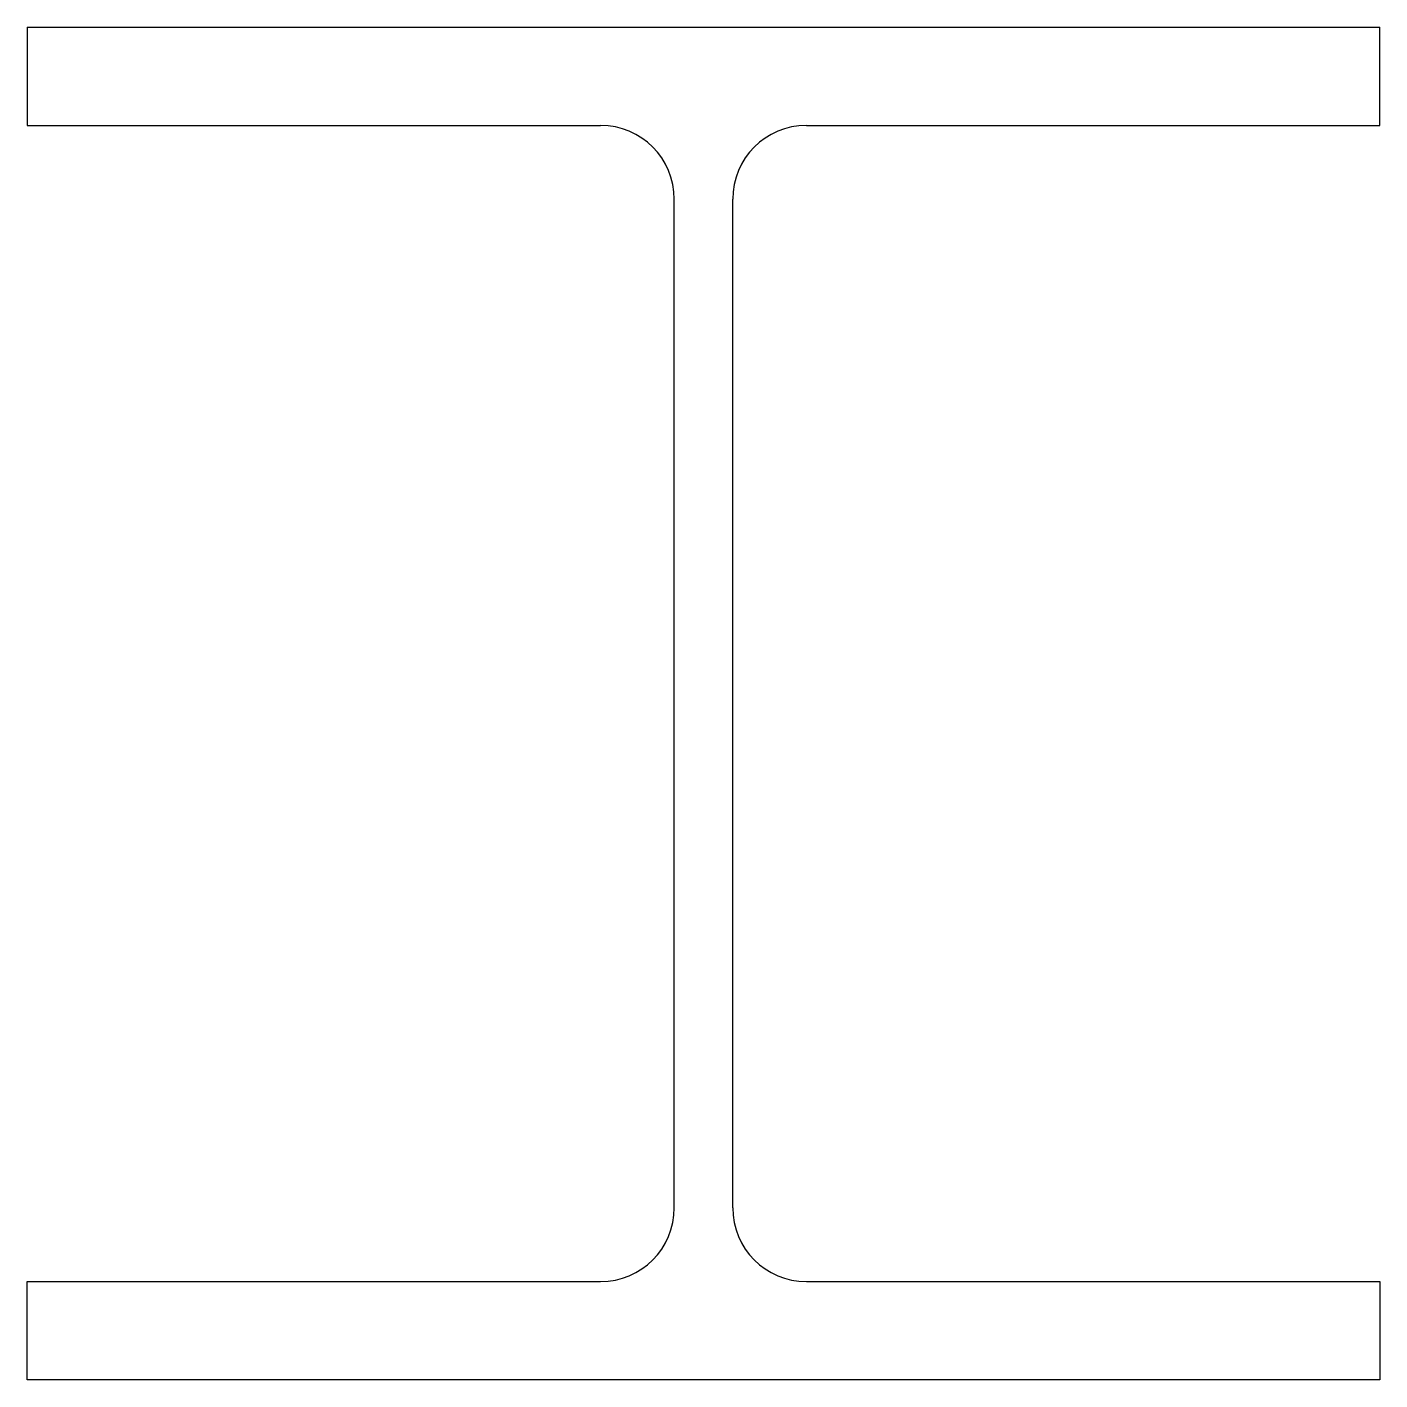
# Model space of a CAD drawing. Extents: x -110 to 110, y 0 to 220.
import ezdxf

# ---------------------------------------------------------------- set-up
doc = ezdxf.new("R2010")
doc.units = 0

msp = doc.modelspace()

# ---------------------------------------------------------------- linework, layer by layer
for p, q in [((-110, 220), (-110, 204)), ((-110, 220), (110, 220)), ((110, 204), (110, 220)), ((-110, 204), (-16.75, 204)), ((16.75, 204), (110, 204)), ((-4.75, 28), (-4.75, 192)), ((4.75, 28), (4.75, 192)), ((-110, 0), (-110, 16)), ((-110, 16), (-16.75, 16)), ((16.75, 16), (110, 16)), ((110, 16), (110, 0)), ((110, 0), (-110, 0))]:
    msp.add_line(p, q)
for centre, start, end in [((-16.75, 192), 0, 90), ((16.75, 192), 90, 180), ((-16.75, 28), 270, 0), ((16.75, 28), 180, 270)]:
    msp.add_arc(centre, 12, start, end)

doc.saveas('drawing.dxf')
